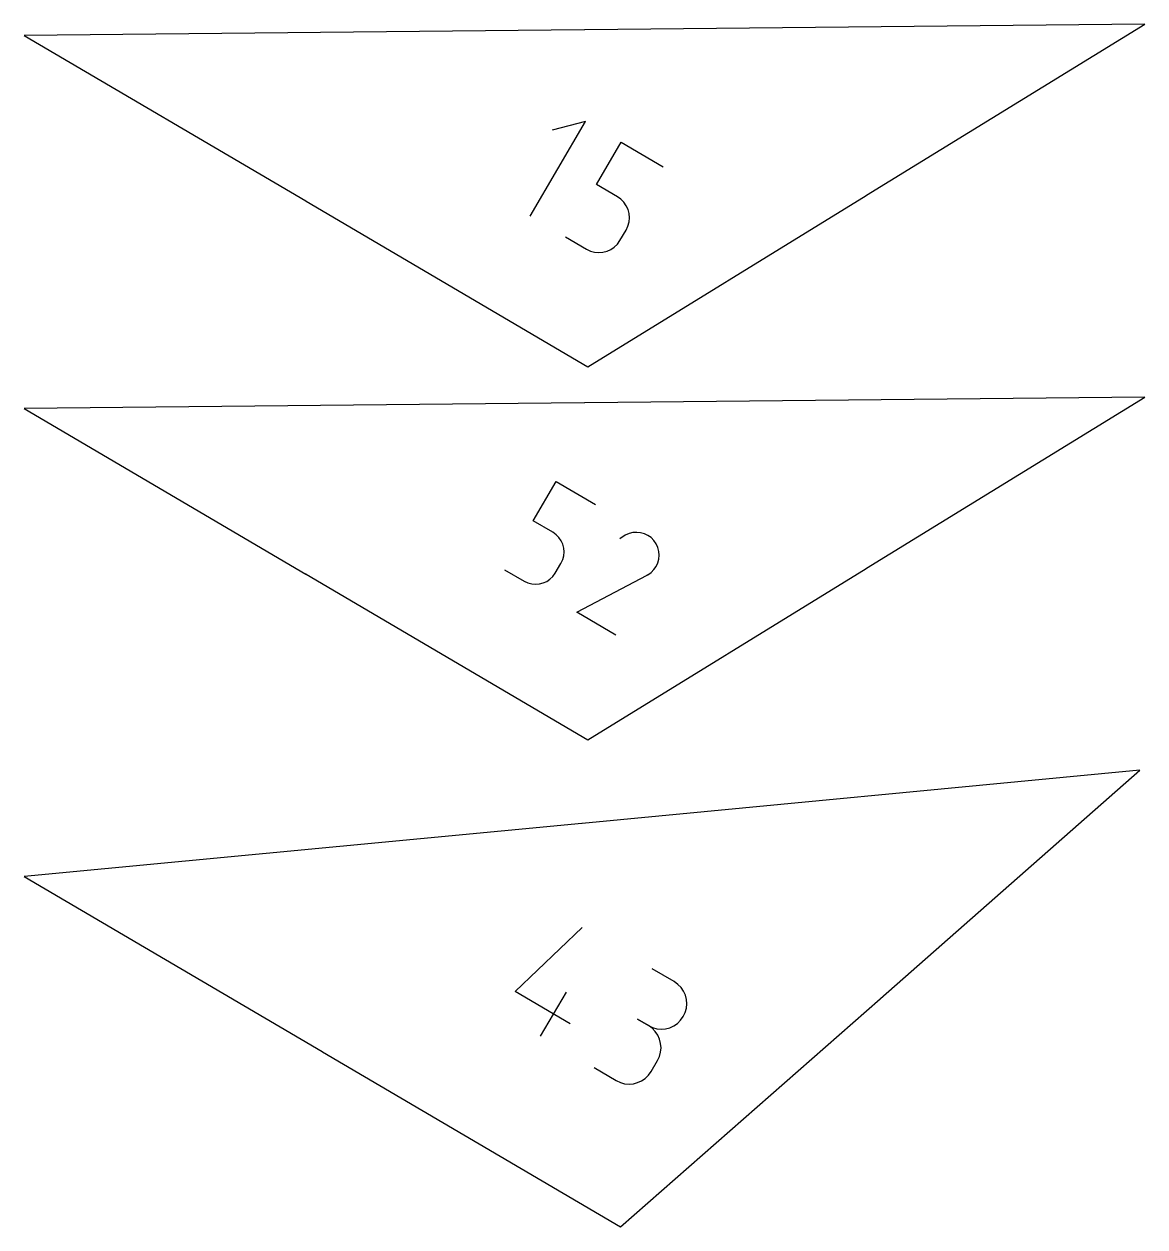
# Model space of a CAD drawing. Extents: x 0 to 500, y 0 to 1020.
# Drawn here: x 278 to 395.1, y 121 to 246.7 of the extents above; entities that cross this region are included whole.
import ezdxf

# ---------------------------------------------------------------- set-up
doc = ezdxf.new("R2010")
doc.units = 0

msp = doc.modelspace()

# ---------------------------------------------------------------- linework, layer by layer
at = {"layer": 'annotation', "color": 1}
for p, q in [((336.562069, 246.106661), (336.556698, 246.106606)), ((336.562123, 246.101283), (336.559438, 246.101256)), ((336.559507, 246.094557), (336.562069, 246.106661)), ((336.566758, 246.1024), (336.566654, 246.101243)), ((336.566654, 246.101243), (336.566666, 246.100081)), ((336.566666, 246.100081), (336.566794, 246.098925)), ((336.566978, 246.103546), (336.566758, 246.1024)), ((336.566794, 246.098925), (336.567037, 246.097783)), ((336.567314, 246.104669), (336.566978, 246.103546)), ((336.567037, 246.097783), (336.567395, 246.096665)), ((336.567766, 246.105763), (336.567314, 246.104669)), ((336.567395, 246.096665), (336.567869, 246.095578)), ((336.567919, 246.106023), (336.567766, 246.105763)), ((336.567766, 246.105763), (336.567766, 246.105763)), ((336.567869, 246.095578), (336.567869, 246.095578)), ((336.567869, 246.095578), (336.567929, 246.095469)), ((336.568111, 246.106246), (336.567919, 246.106023)), ((336.567929, 246.095469), (336.567997, 246.095365)), ((336.567997, 246.095365), (336.568072, 246.095267)), ((336.568072, 246.095267), (336.568154, 246.095174)), ((336.568335, 246.106429), (336.568111, 246.106246)), ((336.568154, 246.095174), (336.568243, 246.095087)), ((336.568243, 246.095087), (336.568338, 246.095007)), ((336.568586, 246.10657), (336.568335, 246.106429)), ((336.568338, 246.095007), (336.568439, 246.094934)), ((336.568439, 246.094934), (336.568546, 246.094868)), ((336.568546, 246.094868), (336.568659, 246.094809)), ((336.568856, 246.106665), (336.568586, 246.10657)), ((336.568659, 246.094809), (336.568659, 246.094809)), ((336.568659, 246.094809), (336.568941, 246.094707)), ((336.569139, 246.106715), (336.568856, 246.106665)), ((336.568941, 246.094707), (336.569229, 246.094658)), ((336.569429, 246.106715), (336.569139, 246.106715)), ((336.569229, 246.094658), (336.569518, 246.09466)), ((336.569719, 246.106664), (336.569429, 246.106715)), ((336.569518, 246.09466), (336.5698, 246.094709)), ((336.570003, 246.10656), (336.569719, 246.106664)), ((336.5698, 246.094709), (336.570069, 246.094806)), ((336.570112, 246.106504), (336.570003, 246.10656)), ((336.570003, 246.10656), (336.570003, 246.10656)), ((336.570069, 246.094806), (336.570319, 246.094946)), ((336.570216, 246.106439), (336.570112, 246.106504)), ((336.570316, 246.106367), (336.570216, 246.106439)), ((336.57041, 246.106287), (336.570316, 246.106367)), ((336.570319, 246.094946), (336.570544, 246.095128)), ((336.570499, 246.106201), (336.57041, 246.106287)), ((336.570581, 246.106107), (336.570499, 246.106201)), ((336.570544, 246.095128), (336.570736, 246.09535)), ((336.570657, 246.106008), (336.570581, 246.106107)), ((336.570725, 246.105904), (336.570657, 246.106008)), ((336.570785, 246.105794), (336.570725, 246.105904)), ((336.570736, 246.09535), (336.570889, 246.09561)), ((336.571262, 246.104708), (336.570785, 246.105794)), ((336.570785, 246.105794), (336.570785, 246.105794)), ((336.570889, 246.09561), (336.571343, 246.096704)), ((336.570889, 246.09561), (336.570889, 246.09561)), ((336.571622, 246.10359), (336.571262, 246.104708)), ((336.571343, 246.096704), (336.571681, 246.097827)), ((336.571866, 246.102448), (336.571622, 246.10359)), ((336.571681, 246.097827), (336.571902, 246.098973)), ((336.571994, 246.101292), (336.571866, 246.102448)), ((336.571902, 246.098973), (336.572006, 246.100131)), ((336.572006, 246.100131), (336.571994, 246.101292)), ((330.873945, 226.643057), (336.68139, 236.532886)), ((336.68139, 236.532886), (333.19132, 235.624699)), ((337.80362, 229.951182), (340.389765, 234.355276)), ((340.389765, 234.355276), (344.782075, 231.776051)), ((339.999775, 228.66157), (337.80362, 229.951182)), ((366.023817, 228.805903), (366.017585, 228.80207)), ((366.02015, 228.800141), (366.020115, 228.799587)), ((366.020115, 228.799587), (366.020175, 228.799029)), ((366.020278, 228.800681), (366.02015, 228.800141)), ((366.020175, 228.799029), (366.020335, 228.798482)), ((366.020496, 228.801192), (366.020278, 228.800681)), ((366.020335, 228.798482), (366.020597, 228.797956)), ((366.020801, 228.801662), (366.020496, 228.801192)), ((366.020597, 228.797956), (366.021445, 228.796577)), ((366.02119, 228.802079), (366.020801, 228.801662)), ((366.021661, 228.80243), (366.02119, 228.802079)), ((366.021445, 228.796577), (366.021445, 228.796577)), ((366.021445, 228.796577), (366.021795, 228.796107)), ((366.022185, 228.80269), (366.021661, 228.80243)), ((366.021661, 228.80243), (366.021661, 228.80243)), ((366.021795, 228.796107), (366.022212, 228.795718)), ((366.022732, 228.802849), (366.022185, 228.80269)), ((366.022212, 228.795718), (366.022681, 228.795413)), ((366.022681, 228.795413), (366.023191, 228.795195)), ((366.023289, 228.802909), (366.022732, 228.802849)), ((366.023191, 228.795195), (366.02373, 228.795067)), ((366.023844, 228.802874), (366.023289, 228.802909)), ((366.02373, 228.795067), (366.024283, 228.795032)), ((366.024383, 228.802745), (366.023844, 228.802874)), ((366.024283, 228.795032), (366.02484, 228.795094)), ((366.024894, 228.802526), (366.024383, 228.802745)), ((366.02484, 228.795094), (366.025387, 228.795253)), ((366.025365, 228.802221), (366.024894, 228.802526)), ((366.025782, 228.801831), (366.025365, 228.802221)), ((366.025387, 228.795253), (366.025913, 228.795515)), ((366.026133, 228.801361), (366.025782, 228.801831)), ((366.025913, 228.795515), (366.028681, 228.797217)), ((366.028681, 228.797217), (366.026133, 228.801361)), ((366.026133, 228.801361), (366.026133, 228.801361)), ((366.027936, 228.789109), (366.028546, 228.789894)), ((366.027936, 228.789109), (366.027936, 228.789109)), ((366.028546, 228.789894), (366.029028, 228.790742)), ((366.029137, 228.796337), (366.028681, 228.797217)), ((366.029028, 228.790742), (366.029379, 228.791639)), ((366.029103, 228.807006), (366.036768, 228.794541)), ((366.029456, 228.795418), (366.029137, 228.796337)), ((366.029379, 228.791639), (366.029599, 228.792569)), ((366.029639, 228.794473), (366.029456, 228.795418)), ((366.029599, 228.792569), (366.029686, 228.793519)), ((366.029686, 228.793519), (366.029639, 228.794473)), ((366.036768, 228.794541), (366.037835, 228.799017)), ((307.45324, 228.196456), (307.447635, 228.199747)), ((307.45218, 228.207084), (307.452131, 228.206526)), ((307.452131, 228.206526), (307.452179, 228.205973)), ((307.452179, 228.205973), (307.452319, 228.205437)), ((307.452328, 228.207634), (307.45218, 228.207084)), ((307.452319, 228.205437), (307.452548, 228.204932)), ((307.452578, 228.208164), (307.452328, 228.207634)), ((307.452548, 228.204932), (307.452863, 228.204469)), ((307.453398, 228.20956), (307.452578, 228.208164)), ((307.452578, 228.208164), (307.452578, 228.208164)), ((307.452863, 228.204469), (307.453261, 228.204061)), ((307.45654, 228.202075), (307.45324, 228.196456)), ((307.453261, 228.204061), (307.453737, 228.203721)), ((307.453739, 228.210038), (307.453398, 228.20956)), ((307.453737, 228.203721), (307.45654, 228.202075)), ((307.454148, 228.210436), (307.453739, 228.210038)), ((307.454613, 228.210751), (307.454148, 228.210436)), ((307.455119, 228.21098), (307.454613, 228.210751)), ((307.455656, 228.21112), (307.455119, 228.21098)), ((307.45621, 228.211167), (307.455656, 228.21112)), ((307.456768, 228.211118), (307.45621, 228.211167)), ((307.457318, 228.21097), (307.456768, 228.211118)), ((307.457848, 228.21072), (307.457318, 228.21097)), ((307.46065, 228.209075), (307.457848, 228.21072)), ((307.457848, 228.21072), (307.457848, 228.21072)), ((307.465381, 228.206296), (307.457971, 228.193677)), ((307.457971, 228.193677), (307.462425, 228.194836)), ((340.373407, 228.394765), (339.999775, 228.66157)), ((340.68503, 228.075061), (340.373407, 228.394765)), ((340.932001, 227.712257), (340.68503, 228.075061)), ((341.111678, 227.316147), (340.932001, 227.712257)), ((341.221417, 226.896529), (341.111678, 227.316147)), ((341.22051, 226.025954), (341.258575, 226.463199)), ((341.258575, 226.463199), (341.221417, 226.896529)), ((340.265699, 224.084857), (340.908138, 225.178903)), ((340.908138, 225.178903), (341.104579, 225.59459)), ((340.908138, 225.178903), (340.908138, 225.178903)), ((341.104579, 225.59459), (341.22051, 226.025954)), ((334.58232, 224.465447), (336.778475, 223.175834)), ((339.677671, 223.398729), (339.998252, 223.71061)), ((339.998252, 223.71061), (340.265699, 224.084857)), ((336.778475, 223.175834), (336.778475, 223.175834)), ((336.778475, 223.175834), (337.193453, 222.979814)), ((337.193453, 222.979814), (337.624682, 222.863994)), ((337.624682, 222.863994), (338.062251, 222.825827)), ((338.062251, 222.825827), (338.496246, 222.862764)), ((338.496246, 222.862764), (338.916756, 222.972258)), ((338.916756, 222.972258), (339.313868, 223.151762)), ((339.313868, 223.151762), (339.677671, 223.398729)), ((336.562086, 207.134758), (336.556716, 207.134703)), ((336.562141, 207.12938), (336.559456, 207.129352)), ((336.559524, 207.122654), (336.562086, 207.134758)), ((336.566776, 207.130497), (336.566672, 207.129339)), ((336.566672, 207.129339), (336.566684, 207.128178)), ((336.566684, 207.128178), (336.566811, 207.127022)), ((336.566996, 207.131642), (336.566776, 207.130497)), ((336.566811, 207.127022), (336.567054, 207.12588)), ((336.567331, 207.132766), (336.566996, 207.131642)), ((336.567054, 207.12588), (336.567413, 207.124762)), ((336.567783, 207.133859), (336.567331, 207.132766)), ((336.567413, 207.124762), (336.567887, 207.123675)), ((336.567936, 207.13412), (336.567783, 207.133859)), ((336.567783, 207.133859), (336.567783, 207.133859)), ((336.567887, 207.123675), (336.567887, 207.123675)), ((336.567887, 207.123675), (336.567947, 207.123566)), ((336.568129, 207.134343), (336.567936, 207.13412)), ((336.567947, 207.123566), (336.568015, 207.123462)), ((336.568015, 207.123462), (336.56809, 207.123363)), ((336.56809, 207.123363), (336.568171, 207.123271)), ((336.568353, 207.134526), (336.568129, 207.134343)), ((336.568171, 207.123271), (336.56826, 207.123184)), ((336.56826, 207.123184), (336.568355, 207.123104)), ((336.568603, 207.134666), (336.568353, 207.134526)), ((336.568355, 207.123104), (336.568457, 207.123031)), ((336.568457, 207.123031), (336.568564, 207.122965)), ((336.568564, 207.122965), (336.568676, 207.122906)), ((336.568873, 207.134762), (336.568603, 207.134666)), ((336.568676, 207.122906), (336.568676, 207.122906)), ((336.568676, 207.122906), (336.568958, 207.122804)), ((336.569156, 207.134811), (336.568873, 207.134762)), ((336.568958, 207.122804), (336.569247, 207.122755)), ((336.569446, 207.134812), (336.569156, 207.134811)), ((336.569247, 207.122755), (336.569535, 207.122756)), ((336.569736, 207.134761), (336.569446, 207.134812)), ((336.569535, 207.122756), (336.569817, 207.122806)), ((336.57002, 207.134656), (336.569736, 207.134761)), ((336.569817, 207.122806), (336.570087, 207.122903)), ((336.570129, 207.1346), (336.57002, 207.134656)), ((336.57002, 207.134656), (336.57002, 207.134656)), ((336.570087, 207.122903), (336.570337, 207.123043)), ((336.570234, 207.134536), (336.570129, 207.1346)), ((336.570333, 207.134464), (336.570234, 207.134536)), ((336.570428, 207.134384), (336.570333, 207.134464)), ((336.570337, 207.123043), (336.570561, 207.123225)), ((336.570517, 207.134297), (336.570428, 207.134384)), ((336.570599, 207.134204), (336.570517, 207.134297)), ((336.570561, 207.123225), (336.570753, 207.123447)), ((336.570674, 207.134105), (336.570599, 207.134204)), ((336.570743, 207.134), (336.570674, 207.134105)), ((336.570803, 207.133891), (336.570743, 207.134)), ((336.570753, 207.123447), (336.570907, 207.123707)), ((336.571279, 207.132805), (336.570803, 207.133891)), ((336.570803, 207.133891), (336.570803, 207.133891)), ((336.570907, 207.123707), (336.571361, 207.1248)), ((336.570907, 207.123707), (336.570907, 207.123707)), ((336.571639, 207.131686), (336.571279, 207.132805)), ((336.571361, 207.1248), (336.571698, 207.125924)), ((336.571884, 207.130545), (336.571639, 207.131686)), ((336.571698, 207.125924), (336.571919, 207.12707)), ((336.572012, 207.129389), (336.571884, 207.130545)), ((336.571919, 207.12707), (336.572024, 207.128227)), ((336.572024, 207.128227), (336.572012, 207.129389)), ((331.212405, 194.798984), (333.618153, 198.895869)), ((333.618153, 198.895869), (337.704076, 196.496558)), ((333.255366, 193.599329), (331.212405, 194.798984)), ((333.602935, 193.351135), (333.255366, 193.599329)), ((341.621686, 193.565246), (341.218266, 193.463226)), ((342.029393, 193.594951), (341.621686, 193.565246)), ((342.432433, 193.554884), (342.029393, 193.594951)), ((342.821852, 193.447589), (342.432433, 193.554884)), ((333.892821, 193.053732), (333.602935, 193.351135)), ((334.122565, 192.716235), (333.892821, 193.053732)), ((334.289708, 192.347756), (334.122565, 192.716235)), ((334.391792, 191.957409), (334.289708, 192.347756)), ((340.828087, 193.286348), (340.257606, 192.92925)), ((341.218266, 193.463226), (340.828087, 193.286348)), ((343.188697, 193.275611), (342.821852, 193.447589)), ((343.524014, 193.041492), (343.188697, 193.275611)), ((343.81885, 192.747776), (343.524014, 193.041492)), ((344.064251, 192.397008), (343.81885, 192.747776)), ((344.239271, 192.007562), (344.064251, 192.397008)), ((344.064251, 192.397008), (344.064251, 192.397008)), ((334.283104, 190.746286), (334.390949, 191.147561)), ((334.390949, 191.147561), (334.426358, 191.554306)), ((334.426358, 191.554306), (334.391792, 191.957409)), ((344.340057, 191.604374), (344.239271, 192.007562)), ((344.328417, 190.793376), (344.368982, 191.196596)), ((344.368982, 191.196596), (344.340057, 191.604374)), ((333.502741, 189.341866), (334.100366, 190.359596)), ((334.100366, 190.359596), (334.283104, 190.746286)), ((334.100366, 190.359596), (334.100366, 190.359596)), ((343.8135, 189.702575), (344.048304, 190.037215)), ((344.048304, 190.037215), (344.220734, 190.403866)), ((344.220734, 190.403866), (344.328417, 190.793376)), ((366.020599, 189.827259), (366.02057, 189.826802)), ((366.02057, 189.826802), (366.020619, 189.826343)), ((366.020705, 189.827703), (366.020599, 189.827259)), ((366.020619, 189.826343), (366.02075, 189.825893)), ((366.020885, 189.828124), (366.020705, 189.827703)), ((366.02075, 189.825893), (366.020965, 189.825462)), ((366.021137, 189.828511), (366.020885, 189.828124)), ((366.020965, 189.825462), (366.021668, 189.824319)), ((366.021458, 189.828855), (366.021137, 189.828511)), ((366.021846, 189.829144), (366.021458, 189.828855)), ((366.021668, 189.824319), (366.021668, 189.824319)), ((366.021668, 189.824319), (366.021956, 189.823933)), ((366.024128, 189.830547), (366.021846, 189.829144)), ((366.021846, 189.829144), (366.021846, 189.829144)), ((366.021956, 189.823933), (366.022298, 189.823613)), ((366.022298, 189.823613), (366.022685, 189.823362)), ((366.022685, 189.823362), (366.023106, 189.823182)), ((366.023106, 189.823182), (366.02355, 189.823076)), ((366.02355, 189.823076), (366.024007, 189.823047)), ((366.024007, 189.823047), (366.024466, 189.823097)), ((366.024105, 189.821557), (366.024077, 189.8211)), ((366.024077, 189.8211), (366.024127, 189.82064)), ((366.024211, 189.822002), (366.024105, 189.821557)), ((366.024127, 189.82064), (366.024258, 189.820188)), ((366.024391, 189.822423), (366.024211, 189.822002)), ((366.024258, 189.820188), (366.024474, 189.819755)), ((366.024642, 189.822811), (366.024391, 189.822423)), ((366.024466, 189.823097), (366.024918, 189.823228)), ((366.024474, 189.819755), (366.024474, 189.819755)), ((366.024474, 189.819755), (366.024762, 189.819369)), ((366.024963, 189.823154), (366.024642, 189.822811)), ((366.024762, 189.819369), (366.025105, 189.819049)), ((366.024918, 189.823228), (366.025351, 189.823444)), ((366.025351, 189.823444), (366.024963, 189.823154)), ((366.025105, 189.819049), (366.025492, 189.818798)), ((366.025351, 189.823444), (366.026494, 189.824146)), ((366.026494, 189.824146), (366.025351, 189.823444)), ((366.025351, 189.823444), (366.025351, 189.823444)), ((366.025492, 189.818798), (366.025912, 189.818618)), ((366.025912, 189.818618), (366.026357, 189.818512)), ((366.026357, 189.818512), (366.026814, 189.818483)), ((366.026814, 189.818483), (366.027273, 189.818533)), ((366.027273, 189.818533), (366.027724, 189.818664)), ((366.027724, 189.818664), (366.028158, 189.81888)), ((366.028158, 189.81888), (366.03044, 189.820283)), ((366.029019, 189.832435), (366.028989, 189.831977)), ((366.028989, 189.831977), (366.029039, 189.831518)), ((366.029124, 189.83288), (366.029019, 189.832435)), ((366.029039, 189.831518), (366.029171, 189.831066)), ((366.029304, 189.833301), (366.029124, 189.83288)), ((366.029171, 189.831066), (366.029386, 189.830633)), ((366.029556, 189.833689), (366.029304, 189.833301)), ((366.029386, 189.830633), (366.030085, 189.829496)), ((366.029876, 189.834032), (366.029556, 189.833689)), ((366.030263, 189.834321), (366.029876, 189.834032)), ((366.030085, 189.829496), (366.030085, 189.829496)), ((366.030085, 189.829496), (366.030374, 189.829108)), ((366.032545, 189.835724), (366.030263, 189.834321)), ((366.030263, 189.834321), (366.030263, 189.834321)), ((366.030374, 189.829108), (366.030718, 189.828788)), ((366.030718, 189.828788), (366.031105, 189.828536)), ((366.031105, 189.828536), (366.031526, 189.828357)), ((366.031526, 189.828357), (366.03197, 189.828252)), ((366.03197, 189.828252), (366.032427, 189.828223)), ((366.032427, 189.828223), (366.032885, 189.828273)), ((366.032885, 189.828273), (366.033336, 189.828405)), ((366.033336, 189.828405), (366.033769, 189.82862)), ((366.033769, 189.82862), (366.036051, 189.830024)), ((366.038865, 189.825447), (366.034301, 189.822641)), ((366.036051, 189.830024), (366.038865, 189.825447)), ((307.449299, 189.230398), (307.449253, 189.229942)), ((307.449253, 189.229942), (307.449286, 189.229481)), ((307.449286, 189.229481), (307.4494, 189.229025)), ((307.449421, 189.230838), (307.449299, 189.230398)), ((307.4494, 189.229025), (307.449598, 189.228585)), ((307.449616, 189.231253), (307.449421, 189.230838)), ((307.449598, 189.228585), (307.449598, 189.228585)), ((307.449598, 189.228585), (307.449875, 189.228188)), ((307.449881, 189.231631), (307.449616, 189.231253)), ((307.449875, 189.228188), (307.450208, 189.227856)), ((307.450214, 189.231963), (307.449881, 189.231631)), ((307.450208, 189.227856), (307.450588, 189.227592)), ((307.450613, 189.232238), (307.450214, 189.231963)), ((307.450588, 189.227592), (307.451002, 189.227397)), ((307.450622, 189.232244), (307.450613, 189.232238)), ((307.450613, 189.232238), (307.450613, 189.232238)), ((307.450631, 189.232249), (307.450622, 189.232244)), ((307.45064, 189.232254), (307.450631, 189.232249)), ((307.450648, 189.232259), (307.45064, 189.232254)), ((307.450657, 189.232263), (307.450648, 189.232259)), ((307.450665, 189.232267), (307.450657, 189.232263)), ((307.450674, 189.23227), (307.450665, 189.232267)), ((307.450682, 189.232274), (307.450674, 189.23227)), ((307.450691, 189.232277), (307.450682, 189.232274)), ((307.458995, 189.236643), (307.450691, 189.232277)), ((307.450691, 189.232277), (307.450691, 189.232277)), ((307.451002, 189.227397), (307.451443, 189.227276)), ((307.451443, 189.227276), (307.451898, 189.22723)), ((307.451898, 189.22723), (307.452359, 189.227264)), ((307.452359, 189.227264), (307.452815, 189.227379)), ((307.452815, 189.227379), (307.453257, 189.227579)), ((307.453257, 189.227579), (307.453902, 189.227983)), ((307.454376, 189.239356), (307.458995, 189.236643)), ((307.461408, 189.221237), (307.456789, 189.22395)), ((307.460535, 189.229998), (307.460495, 189.229538)), ((307.460495, 189.229538), (307.460534, 189.229082)), ((307.460534, 189.229082), (307.460649, 189.228641)), ((307.460657, 189.230451), (307.460535, 189.229998)), ((307.460649, 189.228641), (307.460838, 189.228224)), ((307.460863, 189.230889), (307.460657, 189.230451)), ((307.460838, 189.228224), (307.461098, 189.227842)), ((307.461539, 189.232039), (307.460863, 189.230889)), ((307.460863, 189.230889), (307.460863, 189.230889)), ((307.461098, 189.227842), (307.461426, 189.227506)), ((307.464129, 189.225869), (307.461408, 189.221237)), ((307.461426, 189.227506), (307.461819, 189.227226)), ((307.46182, 189.232433), (307.461539, 189.232039)), ((307.461819, 189.227226), (307.464129, 189.225869)), ((307.462157, 189.232761), (307.46182, 189.232433)), ((307.46254, 189.233021), (307.462157, 189.232761)), ((307.462958, 189.233209), (307.46254, 189.233021)), ((307.4634, 189.233325), (307.462958, 189.233209)), ((307.463856, 189.233363), (307.4634, 189.233325)), ((307.464317, 189.233323), (307.463856, 189.233363)), ((307.46477, 189.233201), (307.464317, 189.233323)), ((307.465207, 189.232995), (307.46477, 189.233201)), ((307.467517, 189.231639), (307.465207, 189.232995)), ((307.465207, 189.232995), (307.465207, 189.232995)), ((328.215807, 189.695907), (330.258768, 188.496252)), ((330.258768, 188.496252), (330.258768, 188.496252)), ((330.258768, 188.496252), (330.6448, 188.313905)), ((332.617305, 188.473859), (332.95573, 188.703598)), ((332.95573, 188.703598), (333.253949, 188.993724)), ((333.253949, 188.993724), (333.502741, 189.341866)), ((335.752367, 185.270234), (343.097047, 189.131306)), ((343.097047, 189.131306), (343.10484, 189.13424)), ((343.097047, 189.131306), (343.097047, 189.131306)), ((343.10484, 189.13424), (343.112475, 189.137331)), ((343.112475, 189.137331), (343.12001, 189.140609)), ((343.12001, 189.140609), (343.127501, 189.144105)), ((343.127501, 189.144105), (343.135003, 189.147849)), ((343.135003, 189.147849), (343.142573, 189.151872)), ((343.142573, 189.151872), (343.150268, 189.156206)), ((343.150268, 189.156206), (343.158144, 189.16088)), ((343.158144, 189.16088), (343.166257, 189.165926)), ((343.166257, 189.165926), (343.518694, 189.409095)), ((343.166257, 189.165926), (343.166257, 189.165926)), ((343.518694, 189.409095), (343.8135, 189.702575)), ((330.6448, 188.313905), (331.045948, 188.206164)), ((331.045948, 188.206164), (331.452994, 188.170659)), ((331.452994, 188.170659), (331.856716, 188.205019)), ((331.856716, 188.205019), (332.247893, 188.306876)), ((332.247893, 188.306876), (332.617305, 188.473859)), ((339.83829, 182.870923), (335.752367, 185.270234)), ((336.300149, 163.199744), (336.294803, 163.199234)), ((336.30066, 163.19439), (336.297987, 163.194135)), ((336.298623, 163.187466), (336.300149, 163.199744)), ((336.305183, 163.195896), (336.305178, 163.194733)), ((336.305178, 163.194733), (336.305288, 163.193577)), ((336.305305, 163.197056), (336.305183, 163.195896)), ((336.305288, 163.193577), (336.305513, 163.192436)), ((336.305544, 163.198204), (336.305305, 163.197056)), ((336.305513, 163.192436), (336.305852, 163.191319)), ((336.305902, 163.199331), (336.305544, 163.198204)), ((336.305852, 163.191319), (336.306304, 163.190235)), ((336.306033, 163.199604), (336.305902, 163.199331)), ((336.305902, 163.199331), (336.305902, 163.199331)), ((336.306205, 163.199843), (336.306033, 163.199604)), ((336.306413, 163.200044), (336.306205, 163.199843)), ((336.306304, 163.190235), (336.306869, 163.189193)), ((336.306651, 163.200205), (336.306413, 163.200044)), ((336.306912, 163.200323), (336.306651, 163.200205)), ((336.306869, 163.189193), (336.306869, 163.189193)), ((336.306869, 163.189193), (336.306938, 163.189089)), ((336.307189, 163.200396), (336.306912, 163.200323)), ((336.306938, 163.189089), (336.307014, 163.188991)), ((336.307014, 163.188991), (336.307097, 163.188899)), ((336.307097, 163.188899), (336.307186, 163.188814)), ((336.307186, 163.188814), (336.307282, 163.188735)), ((336.307478, 163.200421), (336.307189, 163.200396)), ((336.307282, 163.188735), (336.307384, 163.188663)), ((336.307384, 163.188663), (336.307491, 163.188599)), ((336.307772, 163.200395), (336.307478, 163.200421)), ((336.307491, 163.188599), (336.307603, 163.188542)), ((336.307603, 163.188542), (336.307721, 163.188493)), ((336.307721, 163.188493), (336.307721, 163.188493)), ((336.307721, 163.188493), (336.30801, 163.188415)), ((336.308063, 163.200315), (336.307772, 163.200395)), ((336.30801, 163.188415), (336.308301, 163.188391)), ((336.308177, 163.200269), (336.308063, 163.200315)), ((336.308063, 163.200315), (336.308063, 163.200315)), ((336.308286, 163.200213), (336.308177, 163.200269)), ((336.308392, 163.20015), (336.308286, 163.200213)), ((336.308301, 163.188391), (336.308589, 163.188417)), ((336.308493, 163.200078), (336.308392, 163.20015)), ((336.308588, 163.199999), (336.308493, 163.200078)), ((336.308678, 163.199914), (336.308588, 163.199999)), ((336.308589, 163.188417), (336.308866, 163.188491)), ((336.308762, 163.199821), (336.308678, 163.199914)), ((336.308839, 163.199723), (336.308762, 163.199821)), ((336.308908, 163.199619), (336.308839, 163.199723)), ((336.308866, 163.188491), (336.309126, 163.188609)), ((336.309475, 163.198577), (336.308908, 163.199619)), ((336.308908, 163.199619), (336.308908, 163.199619)), ((336.309126, 163.188609), (336.309363, 163.18877)), ((336.309363, 163.18877), (336.309571, 163.188971)), ((336.309929, 163.197493), (336.309475, 163.198577)), ((336.309571, 163.188971), (336.309744, 163.189208)), ((336.309744, 163.189208), (336.309875, 163.18948)), ((336.309875, 163.18948), (336.310234, 163.190608)), ((336.309875, 163.18948), (336.309875, 163.18948)), ((336.310269, 163.196376), (336.309929, 163.197493)), ((336.310234, 163.190608), (336.310475, 163.191757)), ((336.310494, 163.195235), (336.310269, 163.196376)), ((336.310475, 163.191757), (336.310599, 163.192917)), ((336.310605, 163.194079), (336.310494, 163.195235)), ((336.310599, 163.192917), (336.310605, 163.194079)), ((329.306202, 145.624477), (336.323536, 152.321739)), ((345.941937, 146.657542), (343.644998, 148.006337)), ((346.333273, 146.377878), (345.941937, 146.657542)), ((346.659246, 146.042756), (346.333273, 146.377878)), ((346.917251, 145.662545), (346.659246, 146.042756)), ((335.049523, 142.251919), (329.306202, 145.624477)), ((331.977636, 140.963314), (334.675225, 145.557193)), ((347.10468, 145.247614), (346.917251, 145.662545)), ((347.218928, 144.80833), (347.10468, 145.247614)), ((347.257388, 144.355064), (347.218928, 144.80833)), ((367.459828, 144.893556), (367.462836, 144.890133)), ((367.460052, 144.890715), (367.46433, 144.894476)), ((367.46433, 144.894476), (367.467889, 144.886981)), ((367.466997, 144.899856), (367.470005, 144.896434)), ((367.46722, 144.897016), (367.471498, 144.900777)), ((367.471498, 144.900777), (367.475057, 144.893282)), ((346.891986, 143.015052), (347.096524, 143.448056)), ((347.096524, 143.448056), (347.217456, 143.898183)), ((347.217456, 143.898183), (347.257388, 144.355064)), ((343.244347, 142.063664), (342.094256, 142.739013)), ((342.094256, 142.739013), (343.244347, 142.063664)), ((343.635684, 141.784), (343.244347, 142.063664)), ((343.244347, 142.063664), (343.244347, 142.063664)), ((343.244347, 142.063664), (343.679237, 141.858169)), ((345.482046, 141.850496), (345.897096, 142.038544)), ((345.897096, 142.038544), (346.277298, 142.297134)), ((346.277298, 142.297134), (346.612359, 142.623544)), ((346.612359, 142.623544), (346.891986, 143.015052)), ((346.891986, 143.015052), (346.891986, 143.015052)), ((343.961657, 141.448878), (343.635684, 141.784)), ((343.679237, 141.858169), (344.130744, 141.736827)), ((344.219661, 141.068667), (343.961657, 141.448878)), ((344.130744, 141.736827), (344.588577, 141.696915)), ((344.40709, 140.653735), (344.219661, 141.068667)), ((344.588577, 141.696915), (345.042442, 141.735713)), ((345.042442, 141.735713), (345.482046, 141.850496)), ((344.521338, 140.214452), (344.40709, 140.653735)), ((344.519866, 139.304304), (344.559799, 139.761185)), ((344.559799, 139.761185), (344.521338, 140.214452)), ((309.149341, 139.334795), (309.149304, 139.334372)), ((309.149304, 139.334372), (309.14934, 139.333953)), ((309.14934, 139.333953), (309.149445, 139.333547)), ((309.149453, 139.335211), (309.149341, 139.334795)), ((309.149445, 139.333547), (309.149619, 139.333164)), ((309.149642, 139.335611), (309.149453, 139.335211)), ((309.149619, 139.333164), (309.149857, 139.332812)), ((309.149901, 139.335973), (309.149642, 139.335611)), ((309.149642, 139.335611), (309.149642, 139.335611)), ((309.149857, 139.332812), (309.150159, 139.332502)), ((309.15021, 139.336275), (309.149901, 139.335973)), ((309.150159, 139.332502), (309.15052, 139.332244)), ((309.150562, 139.336514), (309.15021, 139.336275)), ((309.15052, 139.332244), (309.152644, 139.330997)), ((309.150945, 139.336688), (309.150562, 139.336514)), ((309.151352, 139.336794), (309.150945, 139.336688)), ((309.151771, 139.33683), (309.151352, 139.336794)), ((309.152195, 139.336793), (309.151771, 139.33683)), ((309.151835, 139.339041), (309.151798, 139.338619)), ((309.151798, 139.338619), (309.151834, 139.3382)), ((309.151834, 139.3382), (309.151939, 139.337794)), ((309.151947, 139.339457), (309.151835, 139.339041)), ((309.151939, 139.337794), (309.152112, 139.33741)), ((309.152136, 139.339858), (309.151947, 139.339457)), ((309.152112, 139.33741), (309.152351, 139.337059)), ((309.15276, 139.340921), (309.152136, 139.339858)), ((309.152136, 139.339858), (309.152136, 139.339858)), ((309.152612, 139.33668), (309.152195, 139.336793)), ((309.152351, 139.337059), (309.152652, 139.336749)), ((309.153014, 139.336491), (309.152612, 139.33668)), ((309.152652, 139.336749), (309.153014, 139.336491)), ((309.153018, 139.341281), (309.15276, 139.340921)), ((309.153014, 139.336491), (309.154077, 139.335866)), ((309.154077, 139.335866), (309.153014, 139.336491)), ((309.153014, 139.336491), (309.153014, 139.336491)), ((309.153327, 139.341582), (309.153018, 139.341281)), ((309.153678, 139.34182), (309.153327, 139.341582)), ((309.154061, 139.341993), (309.153678, 139.34182)), ((309.154467, 139.342098), (309.154061, 139.341993)), ((309.154886, 139.342134), (309.154467, 139.342098)), ((309.155309, 139.342097), (309.154886, 139.342134)), ((309.155727, 139.341984), (309.155309, 139.342097)), ((309.156129, 139.341794), (309.155727, 139.341984)), ((309.158252, 139.340548), (309.156129, 139.341794)), ((309.156129, 139.341794), (309.156129, 139.341794)), ((309.165899, 139.333199), (309.159412, 139.327008)), ((309.16059, 139.336316), (309.165899, 139.333199)), ((309.163429, 139.337508), (309.160936, 139.333261)), ((343.519047, 137.271082), (344.194397, 138.421173)), ((344.194397, 138.421173), (344.398934, 138.854177)), ((344.194397, 138.421173), (344.194397, 138.421173)), ((344.398934, 138.854177), (344.519866, 139.304304)), ((337.578278, 137.674975), (339.875217, 136.32618)), ((343.240453, 136.881334), (343.519047, 137.271082)), ((339.875217, 136.32618), (339.875217, 136.32618)), ((339.875217, 136.32618), (340.310089, 136.120655)), ((340.310089, 136.120655), (340.761529, 135.999197)), ((340.761529, 135.999197), (341.219222, 135.959048)), ((341.219222, 135.959048), (341.672853, 135.997446)), ((341.672853, 135.997446), (342.112106, 136.111634)), ((342.112106, 136.111634), (342.526668, 136.298851)), ((342.526668, 136.298851), (342.906222, 136.556337)), ((342.906222, 136.556337), (343.240453, 136.881334))]:
    msp.add_line(p, q, dxfattribs=at)
at = {"layer": 'boundary', "color": 5}
for p, q in [((395.135686, 246.696932), (336.58978, 246.100904)), ((366.050851, 228.81179), (395.135686, 246.696932)), ((336.538982, 246.100387), (277.993076, 245.504359)), ((277.993076, 245.504359), (307.436007, 228.21506)), ((336.564122, 246.126044), (336.538982, 246.100387)), ((336.58978, 246.100904), (336.564122, 246.126044)), ((336.922743, 210.900038), (366.007578, 228.78518)), ((366.007578, 228.78518), (366.04252, 228.776849)), ((366.04252, 228.776849), (366.050851, 228.81179)), ((307.436007, 228.21506), (307.445048, 228.180296)), ((307.445048, 228.180296), (307.479813, 228.189337)), ((307.479813, 228.189337), (336.922743, 210.900038)), ((395.135721, 207.725038), (336.589797, 207.129001)), ((366.050849, 189.839898), (395.135721, 207.725038)), ((336.539, 207.128484), (277.993076, 206.532446)), ((277.993076, 206.532446), (307.435987, 189.243159)), ((336.56414, 207.154141), (336.539, 207.128484)), ((336.589797, 207.129001), (336.56414, 207.154141)), ((336.922705, 171.928148), (366.007576, 189.813288)), ((366.007576, 189.813288), (366.042518, 189.804957)), ((366.042518, 189.804957), (366.050849, 189.839898)), ((307.435987, 189.243159), (307.445029, 189.208394)), ((307.445029, 189.208394), (307.479793, 189.217436)), ((307.479793, 189.217436), (336.922705, 171.928148)), ((394.61285, 168.753148), (336.328249, 163.196356)), ((367.486733, 144.910374), (394.61285, 168.753148)), ((336.277678, 163.191535), (277.993076, 157.634743)), ((336.300553, 163.219231), (336.277678, 163.191535)), ((336.328249, 163.196356), (336.300553, 163.219231)), ((277.993076, 157.634743), (309.135865, 139.347264)), ((340.322459, 121.034062), (367.448577, 144.876837)), ((367.448577, 144.876837), (367.484424, 144.874527)), ((367.484424, 144.874527), (367.486733, 144.910374)), ((309.135865, 139.347264), (309.144906, 139.3125)), ((309.144906, 139.3125), (309.179671, 139.321541)), ((309.179671, 139.321541), (340.322459, 121.034062))]:
    msp.add_line(p, q, dxfattribs=at)

doc.saveas('drawing.dxf')
